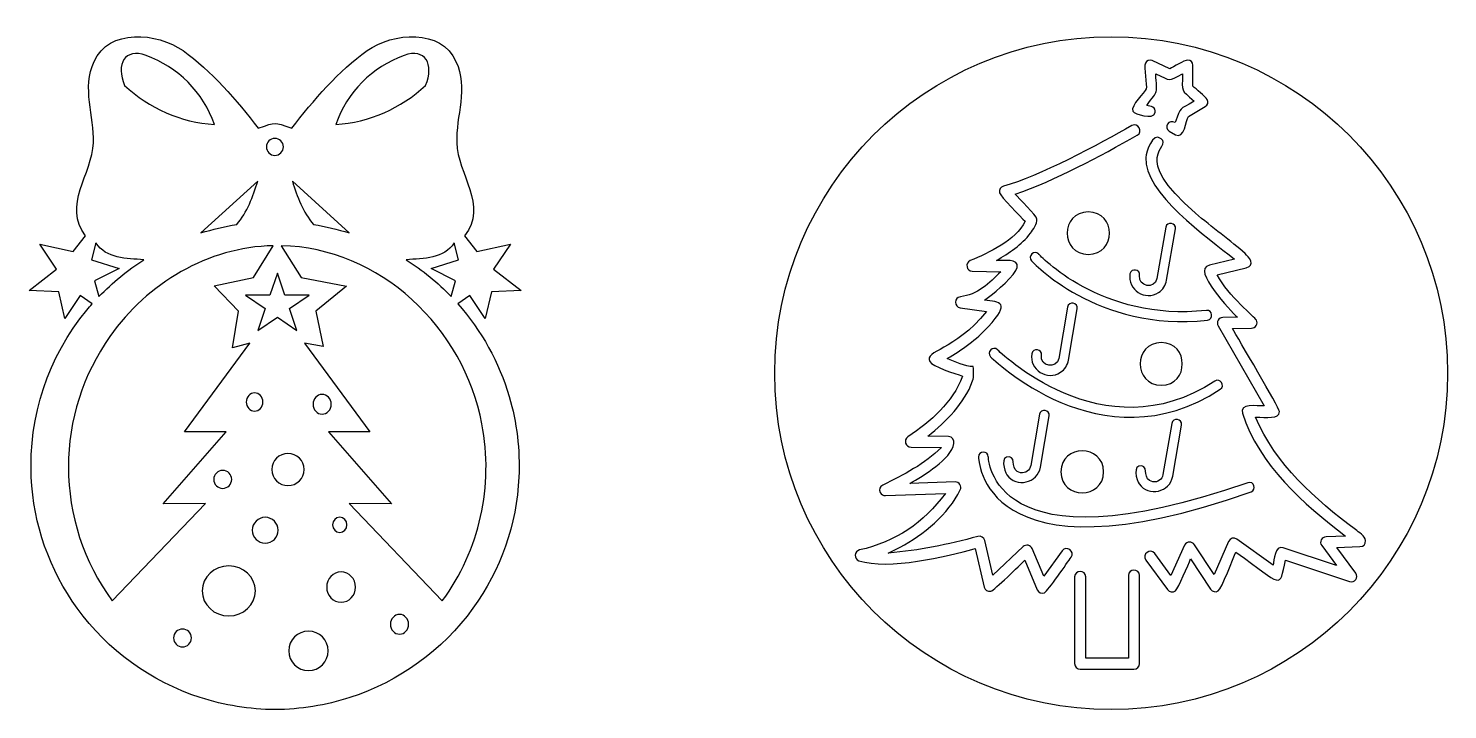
# Model space of a CAD drawing. Header units: centimetres. Extents: x 2 to 128, y -104 to 2.
# Drawn here: x 107.17 to 128.26, y -56.69 to -46.57 of the extents above; entities that cross this region are included whole.
import ezdxf

# ---------------------------------------------------------------- set-up
doc = ezdxf.new("R2010")
doc.units = ezdxf.units.CM
doc.header["$MEASUREMENT"] = 0
doc.layers.add('layer 1', color=7, linetype='Continuous')

msp = doc.modelspace()

# ---------------------------------------------------------------- linework, layer by layer
at = {"layer": 'layer 1', "color": 250}
for points, knots in [([(108.1397, -48.26595), (108.12437, -48.72809), (107.67237, -49.19755), (108.0213, -49.65028), (108.0213, -49.65028), (108.0213, -49.65028), (107.8405, -49.87955), (107.8405, -49.87955), (107.8405, -49.87955), (107.8405, -49.87955), (107.34077, -49.77095), (107.34077, -49.77095), (107.34077, -49.77095), (107.34077, -49.77095), (107.59063, -50.14575), (107.59063, -50.14575), (107.59063, -50.14575), (107.59063, -50.14575), (107.1833, -50.46075), (107.1833, -50.46075), (107.1833, -50.46075), (107.1833, -50.46075), (107.62324, -50.48248), (107.62324, -50.48248), (107.62324, -50.48248), (107.62324, -50.48248), (107.71557, -50.87902), (107.71557, -50.87902), (107.71557, -50.87902), (107.71557, -50.87902), (107.94377, -50.53682), (107.94377, -50.53682), (107.94377, -50.53682), (107.94377, -50.53682), (108.12097, -50.66055), (108.12097, -50.66055), (108.12097, -50.66055), (108.0945, -50.69055), (108.0685, -50.72095), (108.04303, -50.75175), (108.04303, -50.75175), (107.46693, -51.44738), (107.17255, -52.33334), (107.21564, -53.23488), (107.21564, -53.23488), (107.24804, -53.93735), (107.48543, -54.61495), (107.8985, -55.18408), (107.8985, -55.18408), (108.35184, -55.80815), (108.99137, -56.27242), (109.72517, -56.51002), (109.72517, -56.51002), (110.08503, -56.62622), (110.4605, -56.68688), (110.83863, -56.68988), (110.83863, -56.68988), (111.21677, -56.68688), (111.59223, -56.62622), (111.9521, -56.51002), (111.9521, -56.51002), (112.6859, -56.27242), (113.3255, -55.80815), (113.77876, -55.18408), (113.77876, -55.18408), (114.19183, -54.61495), (114.42923, -53.93735), (114.46163, -53.23488), (114.46163, -53.23488), (114.48097, -52.83028), (114.4325, -52.42528), (114.31824, -52.03662), (114.31824, -52.03662), (114.1682, -51.52763), (113.90778, -51.0579), (113.5563, -50.66055), (113.5563, -50.66055), (113.5563, -50.66055), (113.7335, -50.53682), (113.7335, -50.53682), (113.7335, -50.53682), (113.7335, -50.53682), (113.9617, -50.87902), (113.9617, -50.87902), (113.9617, -50.87902), (113.9617, -50.87902), (114.05403, -50.48248), (114.05403, -50.48248), (114.05403, -50.48248), (114.05403, -50.48248), (114.49397, -50.46075), (114.49397, -50.46075), (114.49397, -50.46075), (114.49397, -50.46075), (114.08663, -50.14575), (114.08663, -50.14575), (114.08663, -50.14575), (114.08663, -50.14575), (114.3365, -49.77095), (114.3365, -49.77095), (114.3365, -49.77095), (114.3365, -49.77095), (113.83677, -49.87955), (113.83677, -49.87955), (113.83677, -49.87955), (113.83677, -49.87955), (113.65597, -49.65028), (113.65597, -49.65028), (113.65597, -49.65028), (114.0049, -49.19755), (113.5529, -48.72809), (113.53757, -48.26595), (113.53757, -48.26595), (113.52457, -47.87456), (113.71364, -47.44762), (113.52644, -47.05836), (113.52644, -47.05836), (113.31304, -46.56589), (112.58964, -46.62556), (112.20663, -46.89669), (112.20663, -46.89669), (111.7909, -47.19095), (111.40097, -47.64129), (111.08824, -48.04909), (111.08824, -48.04909), (110.80607, -47.95496), (110.8712, -47.95496), (110.58903, -48.04909), (110.58903, -48.04909), (110.2763, -47.64129), (109.8863, -47.19095), (109.47064, -46.89669), (109.47064, -46.89669), (109.08763, -46.62556), (108.36423, -46.56589), (108.15083, -47.05836), (108.15083, -47.05836), (107.96363, -47.44762), (108.1527, -47.87456), (108.1397, -48.26595)], [0, 0, 0, 0, 0.02777778, 0.02777778, 0.02777778, 0.02777778, 0.05555556, 0.05555556, 0.05555556, 0.05555556, 0.08333333, 0.08333333, 0.08333333, 0.08333333, 0.11111111, 0.11111111, 0.11111111, 0.11111111, 0.13888889, 0.13888889, 0.13888889, 0.13888889, 0.16666667, 0.16666667, 0.16666667, 0.16666667, 0.19444444, 0.19444444, 0.19444444, 0.19444444, 0.22222222, 0.22222222, 0.22222222, 0.22222222, 0.25, 0.25, 0.25, 0.25, 0.27777778, 0.27777778, 0.27777778, 0.27777778, 0.30555556, 0.30555556, 0.30555556, 0.30555556, 0.33333333, 0.33333333, 0.33333333, 0.33333333, 0.36111111, 0.36111111, 0.36111111, 0.36111111, 0.38888889, 0.38888889, 0.38888889, 0.38888889, 0.41666667, 0.41666667, 0.41666667, 0.41666667, 0.44444444, 0.44444444, 0.44444444, 0.44444444, 0.47222222, 0.47222222, 0.47222222, 0.47222222, 0.5, 0.5, 0.5, 0.5, 0.52777778, 0.52777778, 0.52777778, 0.52777778, 0.55555556, 0.55555556, 0.55555556, 0.55555556, 0.58333333, 0.58333333, 0.58333333, 0.58333333, 0.61111111, 0.61111111, 0.61111111, 0.61111111, 0.63888889, 0.63888889, 0.63888889, 0.63888889, 0.66666667, 0.66666667, 0.66666667, 0.66666667, 0.69444444, 0.69444444, 0.69444444, 0.69444444, 0.72222222, 0.72222222, 0.72222222, 0.72222222, 0.75, 0.75, 0.75, 0.75, 0.77777778, 0.77777778, 0.77777778, 0.77777778, 0.80555556, 0.80555556, 0.80555556, 0.80555556, 0.83333333, 0.83333333, 0.83333333, 0.83333333, 0.86111111, 0.86111111, 0.86111111, 0.86111111, 0.88888889, 0.88888889, 0.88888889, 0.88888889, 0.91666667, 0.91666667, 0.91666667, 0.91666667, 0.94444444, 0.94444444, 0.94444444, 0.94444444, 1, 1, 1, 1]), ([(118.26398, -51.6899), (118.26398, -54.45084), (120.50303, -56.68988), (123.26398, -56.68988), (123.26398, -56.68988), (126.02494, -56.68988), (128.26398, -54.45084), (128.26398, -51.6899), (128.26398, -51.6899), (128.26398, -48.92893), (126.02494, -46.68988), (123.26398, -46.68988), (123.26398, -46.68988), (120.50303, -46.68988), (118.26398, -48.92893), (118.26398, -51.6899)], [0, 0, 0, 0, 0.2, 0.2, 0.2, 0.2, 0.4, 0.4, 0.4, 0.4, 0.6, 0.6, 0.6, 0.6, 1, 1, 1, 1]), ([(109.93723, -47.99476), (109.4383, -47.96022), (108.96637, -47.75496), (108.60097, -47.41349), (108.60097, -47.41349), (108.47064, -47.09849), (108.60377, -46.85282), (108.92143, -46.96815), (108.92143, -46.96815), (109.3969, -47.14069), (109.76977, -47.51749), (109.93723, -47.99476)], [0, 0, 0, 0, 0.25, 0.25, 0.25, 0.25, 0.5, 0.5, 0.5, 0.5, 1, 1, 1, 1]), ([(111.74004, -47.99476), (111.90757, -47.51749), (112.28037, -47.14069), (112.75584, -46.96815), (112.75584, -46.96815), (113.0735, -46.85282), (113.20663, -47.09849), (113.0763, -47.41349), (113.0763, -47.41349), (112.71083, -47.75496), (112.23903, -47.96022), (111.74004, -47.99476)], [0, 0, 0, 0, 0.25, 0.25, 0.25, 0.25, 0.5, 0.5, 0.5, 0.5, 1, 1, 1, 1]), ([(124.12822, -48.092), (124.03863, -48.03948), (124.11747, -47.90768), (124.21712, -47.96608), (124.21712, -47.96608), (124.30444, -47.72042), (124.26498, -47.78283), (124.49543, -47.64775), (124.49543, -47.64775), (124.28896, -47.45965), (124.32374, -47.52494), (124.32374, -47.24196), (124.32374, -47.24196), (124.09901, -47.36055), (124.1595, -47.34964), (123.92562, -47.23904), (123.92562, -47.23904), (123.94269, -47.55458), (123.97586, -47.46668), (123.7916, -47.70971), (123.7916, -47.70971), (123.84879, -47.72313), (123.93579, -47.73673), (123.91685, -47.81805), (123.91685, -47.81805), (123.89053, -47.93101), (123.60804, -47.84003), (123.58741, -47.79726), (123.58741, -47.79726), (123.54581, -47.71112), (123.7687, -47.51544), (123.78388, -47.46586), (123.78388, -47.46586), (123.79892, -47.41677), (123.74511, -47.13911), (123.77229, -47.0815), (123.77229, -47.0815), (123.79042, -47.0431), (123.83628, -47.02664), (123.87468, -47.04477), (123.87468, -47.04477), (123.87468, -47.04477), (124.13475, -47.16775), (124.13475, -47.16775), (124.13475, -47.16775), (124.18615, -47.14064), (124.3511, -47.03724), (124.40082, -47.03724), (124.40082, -47.03724), (124.4434, -47.03724), (124.47792, -47.07176), (124.47792, -47.11433), (124.47792, -47.11433), (124.47792, -47.11433), (124.47792, -47.42359), (124.47792, -47.42359), (124.47792, -47.42359), (124.52667, -47.46805), (124.66203, -47.57354), (124.69066, -47.62234), (124.69066, -47.62234), (124.7121, -47.65892), (124.69983, -47.70596), (124.66325, -47.72742), (124.66325, -47.72742), (124.66325, -47.72742), (124.41319, -47.874), (124.41319, -47.874), (124.41319, -47.874), (124.37145, -47.92442), (124.3562, -48.22563), (124.21969, -48.14561), (124.21969, -48.14561), (124.21969, -48.14561), (124.12822, -48.092), (124.12822, -48.092)], [0, 0, 0, 0, 0.05, 0.05, 0.05, 0.05, 0.1, 0.1, 0.1, 0.1, 0.15, 0.15, 0.15, 0.15, 0.2, 0.2, 0.2, 0.2, 0.25, 0.25, 0.25, 0.25, 0.3, 0.3, 0.3, 0.3, 0.35, 0.35, 0.35, 0.35, 0.4, 0.4, 0.4, 0.4, 0.45, 0.45, 0.45, 0.45, 0.5, 0.5, 0.5, 0.5, 0.55, 0.55, 0.55, 0.55, 0.6, 0.6, 0.6, 0.6, 0.65, 0.65, 0.65, 0.65, 0.7, 0.7, 0.7, 0.7, 0.75, 0.75, 0.75, 0.75, 0.8, 0.8, 0.8, 0.8, 0.85, 0.85, 0.85, 0.85, 0.9, 0.9, 0.9, 0.9, 1, 1, 1, 1]), ([(119.83097, -53.46255), (119.8112, -53.42158), (119.8284, -53.3721), (119.8694, -53.35233), (119.8694, -53.35233), (120.18032, -53.20199), (120.49279, -53.03896), (120.74152, -52.79568), (120.74152, -52.79568), (120.74152, -52.79568), (120.28941, -52.78815), (120.28941, -52.78815), (120.28941, -52.78815), (120.20972, -52.79066), (120.17337, -52.68312), (120.24044, -52.63737), (120.24044, -52.63737), (120.59431, -52.39599), (120.89931, -52.13624), (121.05691, -51.73284), (121.05691, -51.73284), (120.94534, -51.69815), (120.60414, -51.5872), (120.56825, -51.51599), (120.56825, -51.51599), (120.48386, -51.34854), (120.9337, -51.36792), (121.41257, -50.77483), (121.41257, -50.77483), (121.41257, -50.77483), (121.02091, -50.71782), (121.02091, -50.71782), (121.02091, -50.71782), (120.92797, -50.70441), (120.9293, -50.56413), (121.02369, -50.55393), (121.02369, -50.55393), (121.26713, -50.52763), (121.45888, -50.35002), (121.62204, -50.1821), (121.62204, -50.1821), (121.62204, -50.1821), (121.19986, -50.17535), (121.19986, -50.17535), (121.19986, -50.17535), (121.11383, -50.17397), (121.08845, -50.05091), (121.16912, -50.01691), (121.16912, -50.01691), (121.44839, -49.89918), (121.83937, -49.71964), (121.98536, -49.43335), (121.98536, -49.43335), (121.92799, -49.3719), (121.61686, -49.06058), (121.60436, -49.00979), (121.60436, -49.00979), (121.5936, -48.966), (121.62098, -48.92068), (121.66479, -48.90991), (121.66479, -48.90991), (122.1619, -48.78737), (123.10985, -48.27172), (123.57013, -48.01064), (123.57013, -48.01064), (123.66272, -47.95813), (123.7442, -48.10164), (123.6516, -48.15419), (123.6516, -48.15419), (123.09937, -48.4676), (122.4369, -48.81908), (121.83646, -49.03182), (121.83646, -49.03182), (121.88851, -49.08757), (122.15545, -49.34629), (122.16012, -49.4031), (122.16012, -49.4031), (122.16527, -49.46573), (122.10158, -49.56031), (122.06586, -49.60822), (122.06586, -49.60822), (121.93457, -49.78434), (121.74291, -49.90249), (121.55903, -50.01613), (121.55903, -50.01613), (121.65872, -50.01772), (121.89451, -49.98244), (121.86786, -50.11823), (121.86786, -50.11823), (121.84686, -50.22522), (121.5447, -50.48802), (121.45947, -50.54762), (121.45947, -50.54762), (121.45947, -50.54762), (121.38006, -50.60313), (121.38006, -50.60313), (121.38006, -50.60313), (121.61038, -50.63664), (121.77997, -50.62617), (121.43459, -51.00266), (121.43459, -51.00266), (121.25987, -51.19311), (121.04776, -51.34082), (120.82771, -51.47356), (120.82771, -51.47356), (120.94289, -51.52093), (121.09253, -51.59276), (121.21505, -51.59276), (121.21505, -51.59276), (121.21505, -51.6599), (121.22953, -51.74092), (121.20542, -51.80538), (121.20542, -51.80538), (121.07651, -52.15021), (120.81879, -52.39849), (120.53866, -52.62734), (120.53866, -52.62734), (120.53866, -52.62734), (120.8474, -52.63251), (120.8474, -52.63251), (120.8474, -52.63251), (120.90555, -52.63345), (120.93511, -52.6849), (120.92612, -52.73543), (120.92612, -52.73543), (120.88377, -52.97353), (120.47462, -53.20536), (120.27227, -53.33093), (120.27227, -53.33093), (120.27227, -53.33093), (120.94511, -53.30675), (120.94511, -53.30675), (120.94511, -53.30675), (121.00702, -53.30454), (121.04884, -53.37149), (121.02188, -53.42596), (121.02188, -53.42596), (120.84641, -53.78047), (120.46955, -54.09838), (120.13002, -54.2739), (120.13002, -54.2739), (120.13002, -54.2739), (119.95213, -54.36586), (119.95213, -54.36586), (119.95213, -54.36586), (120.41118, -54.32063), (120.83549, -54.23999), (121.28401, -54.11575), (121.28401, -54.11575), (121.32969, -54.1031), (121.37547, -54.13152), (121.38647, -54.17711), (121.38647, -54.17711), (121.38647, -54.17711), (121.5045, -54.69149), (121.5045, -54.69149), (121.5045, -54.69149), (121.5045, -54.69149), (121.95583, -54.26813), (121.95583, -54.26813), (121.95583, -54.26813), (121.99741, -54.22905), (122.0669, -54.24425), (122.08864, -54.29648), (122.08864, -54.29648), (122.08864, -54.29648), (122.26085, -54.70807), (122.26085, -54.70807), (122.26085, -54.70807), (122.26085, -54.70807), (122.53444, -54.32919), (122.53444, -54.32919), (122.53444, -54.32919), (122.59668, -54.24285), (122.73052, -54.33921), (122.66826, -54.42555), (122.66826, -54.42555), (122.61563, -54.49852), (122.32415, -54.93087), (122.27311, -54.95206), (122.27311, -54.95206), (122.23147, -54.96935), (122.1825, -54.94919), (122.16519, -54.90751), (122.16519, -54.90751), (122.16519, -54.90751), (121.98211, -54.46985), (121.98211, -54.46985), (121.98211, -54.46985), (121.91291, -54.53476), (121.52724, -54.91848), (121.47455, -54.93055), (121.47455, -54.93055), (121.43058, -54.94061), (121.38572, -54.91248), (121.37564, -54.86849), (121.37564, -54.86849), (121.37564, -54.86849), (121.24471, -54.2976), (121.24471, -54.2976), (121.24471, -54.2976), (120.81329, -54.41174), (119.95607, -54.62218), (119.51604, -54.47671), (119.51604, -54.47671), (119.43909, -54.45127), (119.44286, -54.33515), (119.52399, -54.31729), (119.52399, -54.31729), (120.05884, -54.19958), (120.47641, -53.9129), (120.80049, -53.47705), (120.80049, -53.47705), (120.80049, -53.47705), (119.91117, -53.50902), (119.91117, -53.50902), (119.91117, -53.50902), (119.87789, -53.51138), (119.84546, -53.4926), (119.83097, -53.46255)], [0, 0, 0, 0, 0.01785714, 0.01785714, 0.01785714, 0.01785714, 0.03571429, 0.03571429, 0.03571429, 0.03571429, 0.05357143, 0.05357143, 0.05357143, 0.05357143, 0.07142857, 0.07142857, 0.07142857, 0.07142857, 0.08928571, 0.08928571, 0.08928571, 0.08928571, 0.10714286, 0.10714286, 0.10714286, 0.10714286, 0.125, 0.125, 0.125, 0.125, 0.14285714, 0.14285714, 0.14285714, 0.14285714, 0.16071429, 0.16071429, 0.16071429, 0.16071429, 0.17857143, 0.17857143, 0.17857143, 0.17857143, 0.19642857, 0.19642857, 0.19642857, 0.19642857, 0.21428571, 0.21428571, 0.21428571, 0.21428571, 0.23214286, 0.23214286, 0.23214286, 0.23214286, 0.25, 0.25, 0.25, 0.25, 0.26785714, 0.26785714, 0.26785714, 0.26785714, 0.28571429, 0.28571429, 0.28571429, 0.28571429, 0.30357143, 0.30357143, 0.30357143, 0.30357143, 0.32142857, 0.32142857, 0.32142857, 0.32142857, 0.33928571, 0.33928571, 0.33928571, 0.33928571, 0.35714286, 0.35714286, 0.35714286, 0.35714286, 0.375, 0.375, 0.375, 0.375, 0.39285714, 0.39285714, 0.39285714, 0.39285714, 0.41071429, 0.41071429, 0.41071429, 0.41071429, 0.42857143, 0.42857143, 0.42857143, 0.42857143, 0.44642857, 0.44642857, 0.44642857, 0.44642857, 0.46428571, 0.46428571, 0.46428571, 0.46428571, 0.48214286, 0.48214286, 0.48214286, 0.48214286, 0.5, 0.5, 0.5, 0.5, 0.51785714, 0.51785714, 0.51785714, 0.51785714, 0.53571429, 0.53571429, 0.53571429, 0.53571429, 0.55357143, 0.55357143, 0.55357143, 0.55357143, 0.57142857, 0.57142857, 0.57142857, 0.57142857, 0.58928571, 0.58928571, 0.58928571, 0.58928571, 0.60714286, 0.60714286, 0.60714286, 0.60714286, 0.625, 0.625, 0.625, 0.625, 0.64285714, 0.64285714, 0.64285714, 0.64285714, 0.66071429, 0.66071429, 0.66071429, 0.66071429, 0.67857143, 0.67857143, 0.67857143, 0.67857143, 0.69642857, 0.69642857, 0.69642857, 0.69642857, 0.71428571, 0.71428571, 0.71428571, 0.71428571, 0.73214286, 0.73214286, 0.73214286, 0.73214286, 0.75, 0.75, 0.75, 0.75, 0.76785714, 0.76785714, 0.76785714, 0.76785714, 0.78571429, 0.78571429, 0.78571429, 0.78571429, 0.80357143, 0.80357143, 0.80357143, 0.80357143, 0.82142857, 0.82142857, 0.82142857, 0.82142857, 0.83928571, 0.83928571, 0.83928571, 0.83928571, 0.85714286, 0.85714286, 0.85714286, 0.85714286, 0.875, 0.875, 0.875, 0.875, 0.89285714, 0.89285714, 0.89285714, 0.89285714, 0.91071429, 0.91071429, 0.91071429, 0.91071429, 0.92857143, 0.92857143, 0.92857143, 0.92857143, 0.94642857, 0.94642857, 0.94642857, 0.94642857, 0.96428571, 0.96428571, 0.96428571, 0.96428571, 1, 1, 1, 1]), ([(110.70917, -48.32715), (110.70917, -48.25729), (110.76592, -48.20062), (110.83577, -48.20062), (110.83577, -48.20062), (110.90558, -48.20062), (110.9623, -48.25734), (110.9623, -48.32715), (110.9623, -48.32715), (110.9623, -48.39698), (110.90562, -48.45376), (110.83577, -48.45376), (110.83577, -48.45376), (110.76587, -48.45376), (110.70917, -48.39704), (110.70917, -48.32715)], [0, 0, 0, 0, 0.2, 0.2, 0.2, 0.2, 0.4, 0.4, 0.4, 0.4, 0.6, 0.6, 0.6, 0.6, 1, 1, 1, 1]), ([(125.53881, -52.17745), (125.53881, -52.17745), (124.85257, -50.98607), (124.85257, -50.98607), (124.85257, -50.98607), (124.82159, -50.93225), (124.86185, -50.86352), (124.92272, -50.8626), (124.92272, -50.8626), (124.92272, -50.8626), (125.13897, -50.85914), (125.13897, -50.85914), (125.13897, -50.85914), (125.05103, -50.77087), (124.44409, -50.1463), (124.72359, -50.08628), (124.72359, -50.08628), (124.72359, -50.08628), (125.09922, -49.99458), (125.09922, -49.99458), (125.09922, -49.99458), (124.69698, -49.68018), (123.74227, -49.00219), (123.77964, -48.48363), (123.77964, -48.48363), (123.78529, -48.40531), (123.87659, -48.09977), (124.00665, -48.20558), (124.00665, -48.20558), (124.18122, -48.34758), (123.50547, -48.43823), (124.51848, -49.31343), (124.51848, -49.31343), (124.74937, -49.51291), (125.05751, -49.73639), (125.253, -49.91044), (125.253, -49.91044), (125.31566, -49.96622), (125.40995, -50.08853), (125.27106, -50.12249), (125.27106, -50.12249), (125.27106, -50.12249), (124.83871, -50.22802), (124.83871, -50.22802), (124.83871, -50.22802), (125.00686, -50.55013), (125.40151, -50.85615), (125.42389, -50.90227), (125.42389, -50.90227), (125.44956, -50.95519), (125.41069, -51.01978), (125.35098, -51.02072), (125.35098, -51.02072), (125.35098, -51.02072), (125.06537, -51.02525), (125.06537, -51.02525), (125.06537, -51.02525), (125.14367, -51.16119), (125.76432, -52.20551), (125.76432, -52.26019), (125.76432, -52.26019), (125.76432, -52.37899), (125.57325, -52.34293), (125.4108, -52.34293), (125.4108, -52.34293), (125.70683, -53.04746), (126.29519, -53.56341), (126.89312, -54.01557), (126.89312, -54.01557), (126.93934, -54.05052), (127.04079, -54.10917), (127.04359, -54.17881), (127.04359, -54.17881), (127.0459, -54.23572), (127.01573, -54.26554), (126.95949, -54.26761), (126.95949, -54.26761), (126.95949, -54.26761), (126.61853, -54.28044), (126.61853, -54.28044), (126.61853, -54.28044), (126.61853, -54.28044), (126.89895, -54.66084), (126.89895, -54.66084), (126.89895, -54.66084), (126.94483, -54.72348), (126.88132, -54.81292), (126.8061, -54.7878), (126.8061, -54.7878), (126.8061, -54.7878), (125.85442, -54.47023), (125.85442, -54.47023), (125.85442, -54.47023), (125.75838, -54.90088), (125.82908, -54.85925), (125.11882, -54.34928), (125.11882, -54.34928), (125.08229, -54.43379), (124.90364, -54.89316), (124.85531, -54.92495), (124.85531, -54.92495), (124.81745, -54.94982), (124.76608, -54.93924), (124.74119, -54.90136), (124.74119, -54.90136), (124.74119, -54.90136), (124.44491, -54.4513), (124.44491, -54.4513), (124.44491, -54.4513), (124.4106, -54.52686), (124.26286, -54.89106), (124.219, -54.9236), (124.219, -54.9236), (124.1824, -54.95074), (124.1307, -54.94307), (124.10356, -54.90646), (124.10356, -54.90646), (124.10356, -54.90646), (123.77805, -54.46712), (123.77805, -54.46712), (123.77805, -54.46712), (123.71463, -54.38156), (123.84722, -54.28331), (123.9106, -54.36885), (123.9106, -54.36885), (123.9106, -54.36885), (124.1526, -54.69547), (124.1526, -54.69547), (124.1526, -54.69547), (124.1526, -54.69547), (124.35615, -54.24714), (124.35615, -54.24714), (124.35615, -54.24714), (124.38467, -54.18408), (124.46937, -54.18548), (124.50344, -54.24042), (124.50344, -54.24042), (124.50344, -54.24042), (124.79495, -54.68323), (124.79495, -54.68323), (124.79495, -54.68323), (124.79495, -54.68323), (125.00813, -54.18993), (125.00813, -54.18993), (125.00813, -54.18993), (125.02881, -54.14207), (125.09012, -54.12576), (125.13197, -54.15572), (125.13197, -54.15572), (125.13197, -54.15572), (125.66953, -54.54167), (125.66953, -54.54167), (125.66953, -54.54167), (125.68622, -54.46686), (125.69757, -54.24448), (125.82005, -54.28487), (125.82005, -54.28487), (125.82005, -54.28487), (126.6112, -54.54879), (126.6112, -54.54879), (126.6112, -54.54879), (126.6112, -54.54879), (126.39288, -54.25264), (126.39288, -54.25264), (126.39288, -54.25264), (126.35232, -54.19744), (126.39484, -54.12252), (126.45993, -54.1213), (126.45993, -54.1213), (126.45993, -54.1213), (126.74456, -54.11058), (126.74456, -54.11058), (126.74456, -54.11058), (126.12375, -53.62866), (125.46088, -53.06143), (125.21612, -52.28508), (125.21612, -52.28508), (125.16931, -52.13663), (125.41953, -52.17746), (125.53881, -52.17745)], [0, 0, 0, 0, 0.02173913, 0.02173913, 0.02173913, 0.02173913, 0.04347826, 0.04347826, 0.04347826, 0.04347826, 0.06521739, 0.06521739, 0.06521739, 0.06521739, 0.08695652, 0.08695652, 0.08695652, 0.08695652, 0.10869565, 0.10869565, 0.10869565, 0.10869565, 0.13043478, 0.13043478, 0.13043478, 0.13043478, 0.15217391, 0.15217391, 0.15217391, 0.15217391, 0.17391304, 0.17391304, 0.17391304, 0.17391304, 0.19565217, 0.19565217, 0.19565217, 0.19565217, 0.2173913, 0.2173913, 0.2173913, 0.2173913, 0.23913043, 0.23913043, 0.23913043, 0.23913043, 0.26086957, 0.26086957, 0.26086957, 0.26086957, 0.2826087, 0.2826087, 0.2826087, 0.2826087, 0.30434783, 0.30434783, 0.30434783, 0.30434783, 0.32608696, 0.32608696, 0.32608696, 0.32608696, 0.34782609, 0.34782609, 0.34782609, 0.34782609, 0.36956522, 0.36956522, 0.36956522, 0.36956522, 0.39130435, 0.39130435, 0.39130435, 0.39130435, 0.41304348, 0.41304348, 0.41304348, 0.41304348, 0.43478261, 0.43478261, 0.43478261, 0.43478261, 0.45652174, 0.45652174, 0.45652174, 0.45652174, 0.47826087, 0.47826087, 0.47826087, 0.47826087, 0.5, 0.5, 0.5, 0.5, 0.52173913, 0.52173913, 0.52173913, 0.52173913, 0.54347826, 0.54347826, 0.54347826, 0.54347826, 0.56521739, 0.56521739, 0.56521739, 0.56521739, 0.58695652, 0.58695652, 0.58695652, 0.58695652, 0.60869565, 0.60869565, 0.60869565, 0.60869565, 0.63043478, 0.63043478, 0.63043478, 0.63043478, 0.65217391, 0.65217391, 0.65217391, 0.65217391, 0.67391304, 0.67391304, 0.67391304, 0.67391304, 0.69565217, 0.69565217, 0.69565217, 0.69565217, 0.7173913, 0.7173913, 0.7173913, 0.7173913, 0.73913043, 0.73913043, 0.73913043, 0.73913043, 0.76086957, 0.76086957, 0.76086957, 0.76086957, 0.7826087, 0.7826087, 0.7826087, 0.7826087, 0.80434783, 0.80434783, 0.80434783, 0.80434783, 0.82608696, 0.82608696, 0.82608696, 0.82608696, 0.84782609, 0.84782609, 0.84782609, 0.84782609, 0.86956522, 0.86956522, 0.86956522, 0.86956522, 0.89130435, 0.89130435, 0.89130435, 0.89130435, 0.91304348, 0.91304348, 0.91304348, 0.91304348, 0.93478261, 0.93478261, 0.93478261, 0.93478261, 0.95652174, 0.95652174, 0.95652174, 0.95652174, 1, 1, 1, 1]), ([(110.5809, -48.83668), (110.5125, -49.06749), (110.42257, -49.29662), (110.26797, -49.48022), (110.26797, -49.48022), (110.08777, -49.50884), (109.90987, -49.55106), (109.73603, -49.60648), (109.73603, -49.60648), (109.73603, -49.60648), (110.5809, -48.83668), (110.5809, -48.83668)], [0, 0, 0, 0, 0.25, 0.25, 0.25, 0.25, 0.5, 0.5, 0.5, 0.5, 1, 1, 1, 1]), ([(111.4093, -49.48022), (111.2547, -49.29662), (111.16477, -49.06749), (111.09637, -48.83668), (111.09637, -48.83668), (111.09637, -48.83668), (111.94124, -49.60648), (111.94124, -49.60648), (111.94124, -49.60648), (111.7674, -49.55106), (111.58951, -49.50884), (111.4093, -49.48022)], [0, 0, 0, 0, 0.25, 0.25, 0.25, 0.25, 0.5, 0.5, 0.5, 0.5, 1, 1, 1, 1]), ([(122.92454, -49.92524), (122.50811, -49.92524), (122.50812, -49.29257), (122.92454, -49.29257), (122.92454, -49.29257), (123.34099, -49.29257), (123.34102, -49.92524), (122.92454, -49.92524)], [0, 0, 0, 0, 0.33333333, 0.33333333, 0.33333333, 0.33333333, 1, 1, 1, 1]), ([(123.96966, -50.49025), (123.7729, -50.62254), (123.50246, -50.45042), (123.54298, -50.21422), (123.54298, -50.21422), (123.55894, -50.1212), (123.70308, -50.14595), (123.68712, -50.23897), (123.68712, -50.23897), (123.65859, -50.40516), (123.91553, -50.44777), (123.9438, -50.28304), (123.9438, -50.28304), (123.9438, -50.28304), (124.07441, -49.52225), (124.07441, -49.52225), (124.07441, -49.52225), (124.09037, -49.42924), (124.23455, -49.45398), (124.21859, -49.547), (124.21859, -49.547), (124.21859, -49.547), (124.08798, -50.30779), (124.08798, -50.30779), (124.08798, -50.30779), (124.07524, -50.38199), (124.03133, -50.45427), (123.96966, -50.49025)], [0, 0, 0, 0, 0.125, 0.125, 0.125, 0.125, 0.25, 0.25, 0.25, 0.25, 0.375, 0.375, 0.375, 0.375, 0.5, 0.5, 0.5, 0.5, 0.625, 0.625, 0.625, 0.625, 0.75, 0.75, 0.75, 0.75, 1, 1, 1, 1]), ([(108.1773, -49.75462), (108.32757, -49.99062), (108.63157, -49.98522), (108.88924, -50.00368), (108.88924, -50.00368), (108.64577, -50.15895), (108.4217, -50.34275), (108.22177, -50.55109), (108.22177, -50.55109), (108.22177, -50.55109), (108.15557, -50.31955), (108.15557, -50.31955), (108.15557, -50.31955), (108.15557, -50.31955), (108.5195, -50.13489), (108.5195, -50.13489), (108.5195, -50.13489), (108.5195, -50.13489), (108.1121, -50.00448), (108.1121, -50.00448), (108.1121, -50.00448), (108.1121, -50.00448), (108.1773, -49.75462), (108.1773, -49.75462)], [0, 0, 0, 0, 0.14285714, 0.14285714, 0.14285714, 0.14285714, 0.28571429, 0.28571429, 0.28571429, 0.28571429, 0.42857143, 0.42857143, 0.42857143, 0.42857143, 0.57142857, 0.57142857, 0.57142857, 0.57142857, 0.71428571, 0.71428571, 0.71428571, 0.71428571, 1, 1, 1, 1]), ([(112.78803, -50.00368), (113.0457, -49.98522), (113.3497, -49.99062), (113.49996, -49.75462), (113.49996, -49.75462), (113.49996, -49.75462), (113.56517, -50.00448), (113.56517, -50.00448), (113.56517, -50.00448), (113.56517, -50.00448), (113.15777, -50.13489), (113.15777, -50.13489), (113.15777, -50.13489), (113.15777, -50.13489), (113.5217, -50.31955), (113.5217, -50.31955), (113.5217, -50.31955), (113.5217, -50.31955), (113.4555, -50.55109), (113.4555, -50.55109), (113.4555, -50.55109), (113.25557, -50.34275), (113.0315, -50.15895), (112.78803, -50.00368)], [0, 0, 0, 0, 0.14285714, 0.14285714, 0.14285714, 0.14285714, 0.28571429, 0.28571429, 0.28571429, 0.28571429, 0.42857143, 0.42857143, 0.42857143, 0.42857143, 0.57142857, 0.57142857, 0.57142857, 0.57142857, 0.71428571, 0.71428571, 0.71428571, 0.71428571, 1, 1, 1, 1]), ([(110.81132, -49.79556), (110.81132, -49.79556), (110.51631, -50.26759), (110.51631, -50.26759), (110.51631, -50.26759), (110.51631, -50.26759), (109.93141, -50.39232), (109.93141, -50.39232), (109.93141, -50.39232), (109.93141, -50.39232), (110.29701, -50.76633), (110.29701, -50.76633), (110.29701, -50.76633), (110.29701, -50.76633), (110.20599, -51.31195), (110.20599, -51.31195), (110.20599, -51.31195), (110.20599, -51.31195), (110.46397, -51.2427), (110.46397, -51.2427), (110.46397, -51.2427), (110.46397, -51.2427), (109.4947, -52.56152), (109.4947, -52.56152), (109.4947, -52.56152), (109.4947, -52.56152), (110.11139, -52.56152), (110.11139, -52.56152), (110.11139, -52.56152), (110.11139, -52.56152), (109.17481, -53.63363), (109.17481, -53.63363), (109.17481, -53.63363), (109.17481, -53.63363), (109.80298, -53.62522), (109.80298, -53.62522), (109.80298, -53.62522), (109.80298, -53.62522), (108.41872, -55.07341), (108.41872, -55.07341), (108.41872, -55.07341), (107.99504, -54.49826), (107.76712, -53.79979), (107.76833, -53.08498), (107.76833, -53.08498), (107.7678, -52.38496), (107.9816, -51.71476), (108.38527, -51.14269), (108.38527, -51.14269), (108.94041, -50.35433), (109.83884, -49.81556), (110.81132, -49.79556)], [0, 0, 0, 0, 0.07142857, 0.07142857, 0.07142857, 0.07142857, 0.14285714, 0.14285714, 0.14285714, 0.14285714, 0.21428571, 0.21428571, 0.21428571, 0.21428571, 0.28571429, 0.28571429, 0.28571429, 0.28571429, 0.35714286, 0.35714286, 0.35714286, 0.35714286, 0.42857143, 0.42857143, 0.42857143, 0.42857143, 0.5, 0.5, 0.5, 0.5, 0.57142857, 0.57142857, 0.57142857, 0.57142857, 0.64285714, 0.64285714, 0.64285714, 0.64285714, 0.71428571, 0.71428571, 0.71428571, 0.71428571, 0.78571429, 0.78571429, 0.78571429, 0.78571429, 0.85714286, 0.85714286, 0.85714286, 0.85714286, 1, 1, 1, 1]), ([(111.27801, -51.2427), (111.27801, -51.2427), (111.55298, -51.29507), (111.55298, -51.29507), (111.55298, -51.29507), (111.55298, -51.29507), (111.44499, -50.76633), (111.44499, -50.76633), (111.44499, -50.76633), (111.44499, -50.76633), (111.90224, -50.39799), (111.90224, -50.39799), (111.90224, -50.39799), (111.90224, -50.39799), (111.2258, -50.26759), (111.2258, -50.26759), (111.2258, -50.26759), (111.2258, -50.26759), (110.9308, -49.79556), (110.9308, -49.79556), (110.9308, -49.79556), (111.65448, -49.81093), (112.34113, -50.11169), (112.87329, -50.59716), (112.87329, -50.59716), (113.40895, -51.08504), (113.7774, -51.73277), (113.91303, -52.44472), (113.91303, -52.44472), (114.08846, -53.3642), (113.88018, -54.32018), (113.32353, -55.07359), (113.32353, -55.07359), (113.32353, -55.07359), (111.939, -53.62522), (111.939, -53.62522), (111.939, -53.62522), (111.939, -53.62522), (112.56718, -53.63363), (112.56718, -53.63363), (112.56718, -53.63363), (112.56718, -53.63363), (111.6306, -52.56152), (111.6306, -52.56152), (111.6306, -52.56152), (111.6306, -52.56152), (112.24741, -52.56152), (112.24741, -52.56152), (112.24741, -52.56152), (112.24741, -52.56152), (111.27801, -51.2427), (111.27801, -51.2427)], [0, 0, 0, 0, 0.07142857, 0.07142857, 0.07142857, 0.07142857, 0.14285714, 0.14285714, 0.14285714, 0.14285714, 0.21428571, 0.21428571, 0.21428571, 0.21428571, 0.28571429, 0.28571429, 0.28571429, 0.28571429, 0.35714286, 0.35714286, 0.35714286, 0.35714286, 0.42857143, 0.42857143, 0.42857143, 0.42857143, 0.5, 0.5, 0.5, 0.5, 0.57142857, 0.57142857, 0.57142857, 0.57142857, 0.64285714, 0.64285714, 0.64285714, 0.64285714, 0.71428571, 0.71428571, 0.71428571, 0.71428571, 0.78571429, 0.78571429, 0.78571429, 0.78571429, 0.85714286, 0.85714286, 0.85714286, 0.85714286, 1, 1, 1, 1]), ([(124.69495, -50.9016), (123.05399, -51.08649), (122.08314, -50.02317), (122.08031, -50.02014), (122.08031, -50.02014), (122.01608, -49.95126), (122.12299, -49.85178), (122.18716, -49.9207), (122.18716, -49.9207), (122.18985, -49.9236), (123.11145, -50.93307), (124.67895, -50.75647), (124.67895, -50.75647), (124.77259, -50.74604), (124.78856, -50.89129), (124.69495, -50.9016)], [0, 0, 0, 0, 0.2, 0.2, 0.2, 0.2, 0.4, 0.4, 0.4, 0.4, 0.6, 0.6, 0.6, 0.6, 1, 1, 1, 1]), ([(110.40069, -50.52872), (110.40069, -50.52872), (110.76165, -50.52938), (110.76165, -50.52938), (110.76165, -50.52938), (110.76165, -50.52938), (110.87254, -50.20149), (110.87254, -50.20149), (110.87254, -50.20149), (110.87254, -50.20149), (110.98342, -50.52938), (110.98342, -50.52938), (110.98342, -50.52938), (110.98342, -50.52938), (111.34439, -50.52872), (111.34439, -50.52872), (111.34439, -50.52872), (111.34439, -50.52872), (111.05195, -50.73071), (111.05195, -50.73071), (111.05195, -50.73071), (111.05195, -50.73071), (111.16415, -51.0582), (111.16415, -51.0582), (111.16415, -51.0582), (111.16415, -51.0582), (110.87254, -50.85514), (110.87254, -50.85514), (110.87254, -50.85514), (110.87254, -50.85514), (110.58092, -51.0582), (110.58092, -51.0582), (110.58092, -51.0582), (110.58092, -51.0582), (110.69312, -50.73071), (110.69312, -50.73071), (110.69312, -50.73071), (110.69312, -50.73071), (110.40069, -50.52872), (110.40069, -50.52872)], [0, 0, 0, 0, 0.09090909, 0.09090909, 0.09090909, 0.09090909, 0.18181818, 0.18181818, 0.18181818, 0.18181818, 0.27272727, 0.27272727, 0.27272727, 0.27272727, 0.36363636, 0.36363636, 0.36363636, 0.36363636, 0.45454545, 0.45454545, 0.45454545, 0.45454545, 0.54545455, 0.54545455, 0.54545455, 0.54545455, 0.63636364, 0.63636364, 0.63636364, 0.63636364, 0.72727273, 0.72727273, 0.72727273, 0.72727273, 0.81818182, 0.81818182, 0.81818182, 0.81818182, 1, 1, 1, 1]), ([(122.51096, -51.67737), (122.31421, -51.80964), (122.04374, -51.63754), (122.08427, -51.40134), (122.08427, -51.40134), (122.10023, -51.30831), (122.2444, -51.33309), (122.22844, -51.42609), (122.22844, -51.42609), (122.19992, -51.59228), (122.45683, -51.63489), (122.4851, -51.47016), (122.4851, -51.47016), (122.4851, -51.47016), (122.61572, -50.70937), (122.61572, -50.70937), (122.61572, -50.70937), (122.63168, -50.61637), (122.77588, -50.6411), (122.75989, -50.73412), (122.75989, -50.73412), (122.75989, -50.73412), (122.62928, -51.49491), (122.62928, -51.49491), (122.62928, -51.49491), (122.61652, -51.56926), (122.57259, -51.6412), (122.51096, -51.67737)], [0, 0, 0, 0, 0.125, 0.125, 0.125, 0.125, 0.25, 0.25, 0.25, 0.25, 0.375, 0.375, 0.375, 0.375, 0.5, 0.5, 0.5, 0.5, 0.625, 0.625, 0.625, 0.625, 0.75, 0.75, 0.75, 0.75, 1, 1, 1, 1]), ([(124.0091, -51.86838), (123.59265, -51.86838), (123.59265, -51.23573), (124.0091, -51.23573), (124.0091, -51.23573), (124.42557, -51.23573), (124.42557, -51.86838), (124.0091, -51.86838)], [0, 0, 0, 0, 0.33333333, 0.33333333, 0.33333333, 0.33333333, 1, 1, 1, 1]), ([(121.47253, -51.4459), (121.40544, -51.37988), (121.5077, -51.27593), (121.57482, -51.34191), (121.57482, -51.34191), (121.57932, -51.34634), (123.13762, -52.90459), (124.8051, -51.80753), (124.8051, -51.80753), (124.88363, -51.7559), (124.96362, -51.8776), (124.88512, -51.92924), (124.88512, -51.92924), (123.11822, -53.09165), (121.4773, -51.45057), (121.47253, -51.4459)], [0, 0, 0, 0, 0.2, 0.2, 0.2, 0.2, 0.4, 0.4, 0.4, 0.4, 0.6, 0.6, 0.6, 0.6, 1, 1, 1, 1]), ([(110.53425, -51.98305), (110.60276, -51.98305), (110.65828, -52.04363), (110.65828, -52.11836), (110.65828, -52.11836), (110.65828, -52.19309), (110.60276, -52.25367), (110.53425, -52.25367), (110.53425, -52.25367), (110.46575, -52.25367), (110.41022, -52.19309), (110.41022, -52.11836), (110.41022, -52.11836), (110.41022, -52.04363), (110.46575, -51.98305), (110.53425, -51.98305)], [0, 0, 0, 0, 0.2, 0.2, 0.2, 0.2, 0.4, 0.4, 0.4, 0.4, 0.6, 0.6, 0.6, 0.6, 1, 1, 1, 1]), ([(111.5378, -52.0056), (111.61253, -52.0056), (111.67311, -52.07123), (111.67311, -52.15218), (111.67311, -52.15218), (111.67311, -52.23314), (111.61253, -52.29876), (111.5378, -52.29876), (111.5378, -52.29876), (111.46307, -52.29876), (111.40249, -52.23314), (111.40249, -52.15218), (111.40249, -52.15218), (111.40249, -52.07123), (111.46307, -52.0056), (111.5378, -52.0056)], [0, 0, 0, 0, 0.2, 0.2, 0.2, 0.2, 0.4, 0.4, 0.4, 0.4, 0.6, 0.6, 0.6, 0.6, 1, 1, 1, 1]), ([(121.71435, -53.19977), (121.67649, -53.14623), (121.60907, -52.90914), (121.75205, -52.93367), (121.75205, -52.93367), (121.86474, -52.953), (121.75076, -53.13979), (121.91807, -53.16851), (121.91807, -53.16851), (121.98911, -53.1807), (122.05623, -53.13328), (122.06844, -53.0622), (122.06844, -53.0622), (122.06844, -53.0622), (122.19904, -52.30142), (122.19904, -52.30142), (122.19904, -52.30142), (122.21503, -52.2084), (122.35918, -52.23314), (122.34321, -52.32617), (122.34321, -52.32617), (122.34321, -52.32617), (122.21261, -53.08695), (122.21261, -53.08695), (122.21261, -53.08695), (122.17167, -53.32534), (121.85329, -53.39635), (121.71435, -53.19977)], [0, 0, 0, 0, 0.125, 0.125, 0.125, 0.125, 0.25, 0.25, 0.25, 0.25, 0.375, 0.375, 0.375, 0.375, 0.5, 0.5, 0.5, 0.5, 0.625, 0.625, 0.625, 0.625, 0.75, 0.75, 0.75, 0.75, 1, 1, 1, 1]), ([(123.68009, -53.33534), (123.64223, -53.28178), (123.57482, -53.04471), (123.7178, -53.06924), (123.7178, -53.06924), (123.83049, -53.08857), (123.71652, -53.27533), (123.88381, -53.30408), (123.88381, -53.30408), (123.95483, -53.31629), (124.022, -53.26884), (124.03419, -53.19777), (124.03419, -53.19777), (124.03419, -53.19777), (124.16478, -52.43698), (124.16478, -52.43698), (124.16478, -52.43698), (124.18076, -52.34397), (124.32492, -52.36871), (124.30896, -52.46173), (124.30896, -52.46173), (124.30896, -52.46173), (124.17835, -53.22252), (124.17835, -53.22252), (124.17835, -53.22252), (124.13741, -53.46093), (123.81906, -53.53187), (123.68009, -53.33534)], [0, 0, 0, 0, 0.125, 0.125, 0.125, 0.125, 0.25, 0.25, 0.25, 0.25, 0.375, 0.375, 0.375, 0.375, 0.5, 0.5, 0.5, 0.5, 0.625, 0.625, 0.625, 0.625, 0.75, 0.75, 0.75, 0.75, 1, 1, 1, 1]), ([(111.03038, -53.36162), (110.89799, -53.36162), (110.79066, -53.25429), (110.79066, -53.1219), (110.79066, -53.1219), (110.79066, -52.9895), (110.89799, -52.88218), (111.03038, -52.88218), (111.03038, -52.88218), (111.16278, -52.88218), (111.2701, -52.9895), (111.2701, -53.1219), (111.2701, -53.1219), (111.2701, -53.25429), (111.16278, -53.36162), (111.03038, -53.36162)], [0, 0, 0, 0, 0.2, 0.2, 0.2, 0.2, 0.4, 0.4, 0.4, 0.4, 0.6, 0.6, 0.6, 0.6, 1, 1, 1, 1]), ([(121.29267, -52.93697), (121.28934, -52.84294), (121.43525, -52.83779), (121.43837, -52.93182), (121.43837, -52.93182), (121.43853, -52.93674), (121.45846, -54.66263), (125.2956, -53.31742), (125.2956, -53.31742), (125.38444, -53.28637), (125.43244, -53.42409), (125.3436, -53.45514), (125.3436, -53.45514), (121.31779, -54.8665), (121.29285, -52.94245), (121.29267, -52.93697)], [0, 0, 0, 0, 0.2, 0.2, 0.2, 0.2, 0.4, 0.4, 0.4, 0.4, 0.6, 0.6, 0.6, 0.6, 1, 1, 1, 1]), ([(122.51785, -53.15629), (122.51785, -52.73982), (123.15051, -52.73985), (123.15051, -53.15629), (123.15051, -53.15629), (123.15051, -53.57274), (122.51785, -53.57277), (122.51785, -53.15629)], [0, 0, 0, 0, 0.33333333, 0.33333333, 0.33333333, 0.33333333, 1, 1, 1, 1]), ([(109.9275, -53.26848), (109.9275, -53.19492), (109.98712, -53.1353), (110.06067, -53.1353), (110.06067, -53.1353), (110.13422, -53.1353), (110.19385, -53.19492), (110.19385, -53.26848), (110.19385, -53.26848), (110.19385, -53.34204), (110.13422, -53.40166), (110.06067, -53.40166), (110.06067, -53.40166), (109.98712, -53.40166), (109.9275, -53.34204), (109.9275, -53.26848)], [0, 0, 0, 0, 0.2, 0.2, 0.2, 0.2, 0.4, 0.4, 0.4, 0.4, 0.6, 0.6, 0.6, 0.6, 1, 1, 1, 1]), ([(110.69211, -53.83227), (110.79798, -53.83227), (110.8838, -53.91809), (110.8838, -54.02395), (110.8838, -54.02395), (110.8838, -54.12982), (110.79798, -54.21564), (110.69211, -54.21564), (110.69211, -54.21564), (110.58625, -54.21564), (110.50043, -54.12982), (110.50043, -54.02395), (110.50043, -54.02395), (110.50043, -53.91809), (110.58625, -53.83227), (110.69211, -53.83227)], [0, 0, 0, 0, 0.2, 0.2, 0.2, 0.2, 0.4, 0.4, 0.4, 0.4, 0.6, 0.6, 0.6, 0.6, 1, 1, 1, 1]), ([(111.79996, -53.83227), (111.8588, -53.83227), (111.9065, -53.88275), (111.9065, -53.94502), (111.9065, -53.94502), (111.9065, -54.0073), (111.8588, -54.05778), (111.79996, -54.05778), (111.79996, -54.05778), (111.74112, -54.05778), (111.69342, -54.0073), (111.69342, -53.94502), (111.69342, -53.94502), (111.69342, -53.88275), (111.74112, -53.83227), (111.79996, -53.83227)], [0, 0, 0, 0, 0.2, 0.2, 0.2, 0.2, 0.4, 0.4, 0.4, 0.4, 0.6, 0.6, 0.6, 0.6, 1, 1, 1, 1]), ([(110.15088, -54.55392), (110.36884, -54.55392), (110.54553, -54.72051), (110.54553, -54.92601), (110.54553, -54.92601), (110.54553, -55.13152), (110.36884, -55.29811), (110.15088, -55.29811), (110.15088, -55.29811), (109.93292, -55.29811), (109.75623, -55.13152), (109.75623, -54.92601), (109.75623, -54.92601), (109.75623, -54.72051), (109.93292, -54.55392), (110.15088, -54.55392)], [0, 0, 0, 0, 0.2, 0.2, 0.2, 0.2, 0.4, 0.4, 0.4, 0.4, 0.6, 0.6, 0.6, 0.6, 1, 1, 1, 1]), ([(122.72107, -56.00598), (122.72107, -56.00598), (122.72107, -54.7169), (122.72107, -54.7169), (122.72107, -54.7169), (122.72107, -54.61015), (122.88656, -54.61014), (122.88656, -54.7169), (122.88656, -54.7169), (122.88656, -54.7169), (122.88656, -55.92322), (122.88656, -55.92322), (122.88656, -55.92322), (122.88656, -55.92322), (123.51953, -55.92322), (123.51953, -55.92322), (123.51953, -55.92322), (123.51953, -55.92322), (123.51953, -54.69518), (123.51953, -54.69518), (123.51953, -54.69518), (123.51953, -54.58842), (123.68501, -54.58842), (123.68501, -54.69518), (123.68501, -54.69518), (123.68501, -54.69518), (123.68501, -56.00598), (123.68501, -56.00598), (123.68501, -56.00598), (123.68501, -56.05166), (123.64794, -56.08871), (123.60227, -56.08871), (123.60227, -56.08871), (123.60227, -56.08871), (122.80381, -56.08871), (122.80381, -56.08871), (122.80381, -56.08871), (122.75812, -56.08871), (122.72107, -56.05166), (122.72107, -56.00598)], [0, 0, 0, 0, 0.09090909, 0.09090909, 0.09090909, 0.09090909, 0.18181818, 0.18181818, 0.18181818, 0.18181818, 0.27272727, 0.27272727, 0.27272727, 0.27272727, 0.36363636, 0.36363636, 0.36363636, 0.36363636, 0.45454545, 0.45454545, 0.45454545, 0.45454545, 0.54545455, 0.54545455, 0.54545455, 0.54545455, 0.63636364, 0.63636364, 0.63636364, 0.63636364, 0.72727273, 0.72727273, 0.72727273, 0.72727273, 0.81818182, 0.81818182, 0.81818182, 0.81818182, 1, 1, 1, 1]), ([(111.60545, -54.86963), (111.60545, -54.74508), (111.70137, -54.64412), (111.81969, -54.64412), (111.81969, -54.64412), (111.93801, -54.64412), (112.03392, -54.74508), (112.03392, -54.86963), (112.03392, -54.86963), (112.03392, -54.99418), (111.93801, -55.09515), (111.81969, -55.09515), (111.81969, -55.09515), (111.70137, -55.09515), (111.60545, -54.99418), (111.60545, -54.86963)], [0, 0, 0, 0, 0.2, 0.2, 0.2, 0.2, 0.4, 0.4, 0.4, 0.4, 0.6, 0.6, 0.6, 0.6, 1, 1, 1, 1]), ([(112.68792, -55.27556), (112.76265, -55.27556), (112.82323, -55.34119), (112.82323, -55.42214), (112.82323, -55.42214), (112.82323, -55.5031), (112.76265, -55.56873), (112.68792, -55.56873), (112.68792, -55.56873), (112.61319, -55.56873), (112.55261, -55.5031), (112.55261, -55.42214), (112.55261, -55.42214), (112.55261, -55.34119), (112.61319, -55.27556), (112.68792, -55.27556)], [0, 0, 0, 0, 0.2, 0.2, 0.2, 0.2, 0.4, 0.4, 0.4, 0.4, 0.6, 0.6, 0.6, 0.6, 1, 1, 1, 1]), ([(109.46306, -55.49193), (109.53661, -55.49193), (109.59624, -55.55156), (109.59624, -55.62511), (109.59624, -55.62511), (109.59624, -55.69866), (109.53661, -55.75829), (109.46306, -55.75829), (109.46306, -55.75829), (109.38951, -55.75829), (109.32988, -55.69866), (109.32988, -55.62511), (109.32988, -55.62511), (109.32988, -55.55156), (109.38951, -55.49193), (109.46306, -55.49193)], [0, 0, 0, 0, 0.2, 0.2, 0.2, 0.2, 0.4, 0.4, 0.4, 0.4, 0.6, 0.6, 0.6, 0.6, 1, 1, 1, 1]), ([(111.33483, -55.52363), (111.49674, -55.52363), (111.628, -55.65488), (111.628, -55.81679), (111.628, -55.81679), (111.628, -55.97871), (111.49674, -56.10996), (111.33483, -56.10996), (111.33483, -56.10996), (111.17292, -56.10996), (111.04166, -55.97871), (111.04166, -55.81679), (111.04166, -55.81679), (111.04166, -55.65488), (111.17292, -55.52363), (111.33483, -55.52363)], [0, 0, 0, 0, 0.2, 0.2, 0.2, 0.2, 0.4, 0.4, 0.4, 0.4, 0.6, 0.6, 0.6, 0.6, 1, 1, 1, 1])]:
    msp.add_open_spline(points, degree=3, knots=knots, dxfattribs=at)

doc.saveas('drawing.dxf')
